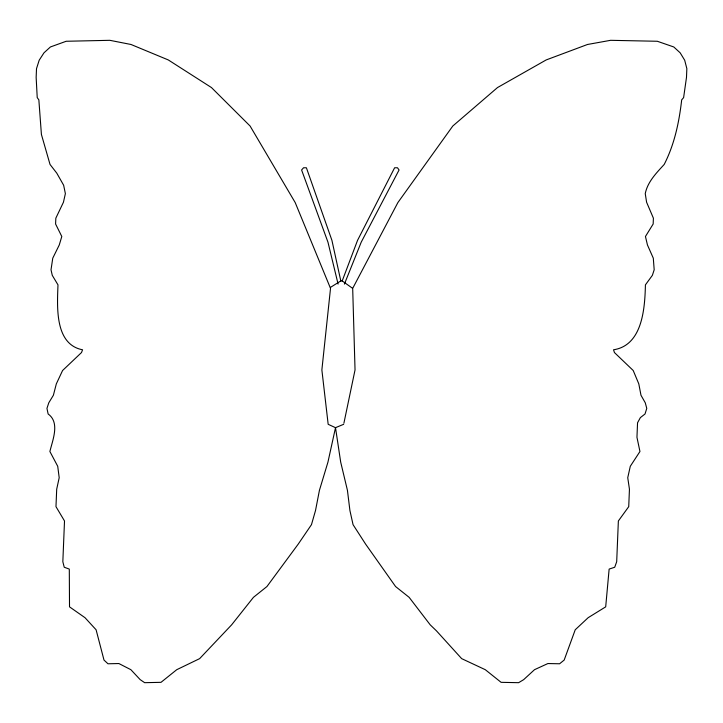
<?xml version="1.0" encoding="UTF-8"?>
<svg xmlns="http://www.w3.org/2000/svg" width="723" height="723" viewBox="0 0 723 723"><rect width="100%" height="100%" fill="white"/><g stroke="black" fill="none" stroke-linecap="round" stroke-linejoin="round"><path stroke-width="1.08" d="M343.895 423.226L355.038 369.932L352.688 288.378L397.885 202.567L452.797 126.019L497.496 87.564L546.181 59.937L587.501 44.483L610.592 40.316L657.324 41.265L673.782 46.968L680.171 52.824L684.69 60.226L686.85 68.649L686.489 77.379L683.615 97.623L681.69 99.846C679.114 122.223 674.523 144.266 664.193 164.455C656.385 172.996 647.582 181.88 645.25 193.628L646.597 202.241L653.402 218.183L653.167 224.013L645.449 236.493L647.447 244.961L653.303 258.183L654.188 269.778L652.372 275.346L645.422 284.862C644.862 308.179 642.566 345.323 613.547 349.787L614.433 352.544L633.212 370.51L638.798 383.859L640.985 395.255L645.268 402.792L646.769 408.387L645.024 413.981L640.379 417.605L637.55 422.765L636.954 437.316L639.954 451.504L630.293 466.281L627.745 477.704L629.444 489.191L628.73 506.66L618.364 520.967L616.692 561.726L614.722 567.248L609.137 569.082L605.693 606.85L588.151 617.695L575.228 629.778L564.175 660.063L559.593 663.777L547.907 663.542L534.523 669.679L523.678 679.647L518.626 682.684L501.102 682.331L485.296 669.697L461.672 658.644L436.457 630.845L430.212 624.835L409.137 597.334L395.571 586.534L365.585 544.076L353.059 524.663L349.914 510.501L347.429 490.321L340.696 462.124L335.508 427.673L328.17 424.311L321.871 369.932L330.519 288.378L295.201 202.567L250.086 126.019L211.468 87.564L168.287 59.937L131.008 44.483L109.815 40.316L66.191 41.265L50.402 46.968L43.986 52.824L39.187 60.226L36.511 68.649L36.15 77.379L37.225 97.623L38.852 99.846L41.41 134.442L50.032 164.455L56.774 173.14L63.642 185.233L65.377 193.628L63.443 202.241L55.834 218.183L55.59 224.013L61.798 236.493L59.268 244.961L52.761 258.183L51.017 269.778L52.273 275.346L57.985 284.862C57.207 306.633 54.514 344.374 82.558 349.787L81.509 352.544L62.585 370.51L56.331 383.859L53.385 395.255L48.793 402.792L46.95 408.387L48.134 413.981C60.154 422.594 52.625 439.964 49.887 451.504L57.723 466.281L59.196 477.704L56.701 489.191L55.978 506.66L64.51 520.967L62.838 561.726L64.239 567.248L69.3 569.082L69.516 606.85L85.007 617.695L96.096 629.778L103.995 660.063L107.971 663.777L118.879 663.542L130.863 669.679L140.19 679.647L144.654 682.684L161.012 682.331L176.737 669.697L199.629 658.644L231.631 624.835L253.448 597.334L266.941 586.534L298.256 544.076L311.468 524.663L315.517 510.501L319.43 490.321L327.944 462.124L335.508 427.673L343.66 424.311M342.106 281.184L357.551 240.343L394.622 167.772L397.469 167.772L399.069 169.977L361.211 242.187L344.401 284.103M330.411 287.42L341.536 280.461L352.336 288.143M338.093 284.076L327.962 242.187L301.599 169.977L303.552 167.772L306.398 167.772L331.92 240.343L340.831 281.075"/></g></svg>
